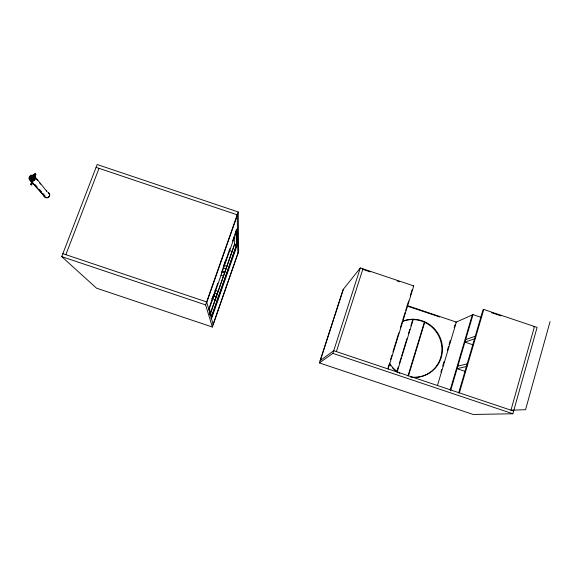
<?xml version="1.0" encoding="UTF-8"?>
<svg xmlns="http://www.w3.org/2000/svg" width="579" height="579" viewBox="0 0 579 579"><rect width="100%" height="100%" fill="white"/><g stroke="black" fill="none" stroke-linecap="round" stroke-linejoin="round"><path stroke-width="0.87" d="M550.05 321.635L525.544 409.722L510.96 410.178L534.489 326.513L533.52 326.817M388.096 368.961L413.746 285.91L360.326 267.947L343.094 289.601L319.384 362.91L473.166 414.477L512.864 413.761L537.095 327.388L483.791 309.461L482.987 309.823L458.64 392.96M31.201 181.451L31.519 180.358L31.288 181.444M33.698 175.307L33.553 175.669A2.881 2.721 -15.1 0 1 31.512 180.8L30.81 180.568A2.881 2.721 -15.1 0 1 32.844 175.459C34.776 174.988 32.236 177.254 33.799 175.126M459.371 392.873L483.791 309.461M450.165 389.985L472.29 314.947M450.585 390.76L473.021 314.621L481.359 317.422M440.909 372.073L441.676 369.496M442.696 366.073L443.97 361.788M447.292 350.642L448.566 346.358M449.072 344.643L450.353 340.358M454.182 327.504L454.942 324.935M437.406 385.686L456.339 322.083L407.109 305.538M407.971 375.974L424.429 321.895M408.456 375.851L424.689 322.474M396.919 371.32L398.236 367.035M399.293 363.605L401.131 357.598M401.66 355.882L406.928 338.722M408.506 333.576L409.823 329.292M410.873 325.854L412.979 318.993M397.114 372.044L413.211 319.572M388.133 367.404L388.936 364.813M390.528 359.646L391.867 355.332M392.931 351.88L398.793 332.911M400.386 327.736L402.253 321.7M402.789 319.977L405.184 312.219M405.72 310.489L408.651 301.008M410.25 295.833L412.11 289.797M319.384 362.91L332.874 353.385L360.326 267.947M336.392 351.619L362.939 268.822M29.688 177.492L29.645 177.637A2.613 2.461 -15.1 0 0 30.933 180.351L31.128 180.055A2.251 2.121 -15.1 0 1 29.992 177.71L29.688 177.492L32.757 180.532M320.353 360.464L343.383 289.232M210.452 313.101L234.459 244.41L236.449 245.076L211.588 316.322M210.734 312.79L234.857 243.759M210.959 318.58L237.137 243.578L236.869 229.146M211.509 318.761L237.672 243.752M213.123 324.341L237.824 253.385M212.37 327.026L238.642 251.554L238.222 211.972L97.178 164.523L61.721 256.62L96.519 288.176L212.37 327.026L205.596 304.887L238.222 211.972M206.768 302.368L237.231 215.576M212.066 299.017L213.557 294.776M223.646 265.949L225.723 260.014M209.185 307.796L217.769 283.276M221.323 273.136L229.906 248.615M232.577 241.002L234.054 236.775M234.647 235.088L236.123 230.855M208.932 309.866L237.433 228.444M65.847 254.688L99.038 168.337M44.228 196.18L44.815 196.035L44.228 196.18L30.636 180.872A3.242 3.054 -15.1 0 1 32.923 175.126L33.618 175.495M46.899 191.454L33.669 175.061M33.871 177.413L32.779 175.719A2.613 2.461 -15.1 0 0 29.884 177.029L32.496 179.975M31.317 180.771L31.628 180.221A2.251 2.121 -15.1 0 0 34.147 179.099L34.458 179.258A2.613 2.461 -15.1 0 1 31.57 180.561L31.461 181.003M33.358 176.132L33.401 175.929A2.613 2.461 -15.1 0 1 34.704 178.643L34.349 178.578A2.251 2.121 -15.1 0 0 33.242 176.24L33.452 175.423M33.763 175.133L33.56 175.495M32.648 182.472L31.679 184.911L30.73 184.209L31.7 181.77M32.352 180.141L34.943 173.628L35.399 173.78L32.815 180.293M32.163 181.922L31.194 184.368L30.73 184.209M33.618 180.033L35.876 174.351L34.943 173.628M30.151 177.283L30.202 177.181A2.251 2.121 -15.1 0 1 32.692 176.052L32.714 176.059M44.699 196.339L30.904 180.605L31.404 181.147A3.242 3.054 -15.1 0 0 33.712 175.386L33.401 175.531M31.657 180.503L31.389 180.952M413.174 286.344L413.746 285.91M320.122 360.63L333.728 350.722L513.616 411.068M31.447 180.8L31.237 181.169M455.709 322.365L473.021 314.621M465.654 339.612L475.786 336.059M475.019 338.672L464.915 342.117L473.304 344.932M457.837 366.131L467.673 363.757M466.898 366.398L457.092 368.657L465.53 371.494M33.264 175.951L33.879 176.168M46.552 190.998L47.022 191.15M44.901 195.825L42.803 193.364M214.816 290.245L218.211 291.389M214.787 293.046L217.335 293.9M213.687 295.724L217.089 296.868M213.723 296.093L216.293 296.955M211.798 298.547L216.061 299.98M62.85 253.682L206.638 301.927L213.202 324.631M61.721 256.62L205.596 304.887M332.874 353.385L512.864 413.761M96.092 167.345L237.224 214.823L237.831 253.877M362.534 269.315L370.133 271.869M397.143 280.953L399.676 281.807M491.557 312.703L500.973 315.866M35.42 174.192L35.876 174.351M408.318 306.436L439.627 316.959M31.223 181.43L31.722 181.596M229.27 250.512L232.693 251.662M31.223 184.759L31.679 184.911M224.406 265.551L226.946 266.405M223.537 268.034L226.071 268.888M222.22 271.356L224.753 272.202M222.227 271.797L224.782 272.651M220.888 275.17L223.451 276.031M33.22 176.233L34.371 177.579M35.21 184.715L36.962 186.713M39.3 189.369L41.63 192.033M34.241 176.537L33.075 175.162L34.501 177.261M36.586 179.295L37.758 180.67M39.517 182.732L40.689 184.115M209.294 312.906L210.011 315.338M209.33 308.317L211.661 316.583M34.002 174.72L34.291 175.915M234.198 236.789L234.473 244.845L236.464 245.51L236.116 230.348M34.356 179.599A2.794 0.485 21.9 0 1 30.383 178.079A2.794 0.485 21.9 0 1 30.94 177.507A2.794 0.485 21.9 0 1 34.718 179.222M33.973 179.266A2.786 0.485 21.9 0 1 33.691 179.193M33.387 179.099A2.786 0.485 21.9 0 1 32.062 178.621M31.404 178.332A2.786 0.485 21.9 0 1 30.571 177.891M30.007 177.507A2.786 0.485 21.9 0 1 31.432 177.377A2.786 0.485 21.9 0 1 34.812 178.976M47.862 192.322A3.011 2.852 -15.6 0 1 48.846 197.07A3.011 2.852 -15.6 0 1 43.932 195.926M49.295 195.861A2.671 2.533 -15.6 0 1 48.484 196.954M48.202 197.149A2.671 2.533 -15.6 0 1 47.232 197.526M46.19 197.519A2.671 2.533 -15.6 0 1 45.242 197.128M44.974 196.925A2.671 2.533 -15.6 0 1 44.735 196.686M48.361 192.923A2.671 2.533 -15.6 0 1 48.629 193.125M48.868 193.364A2.671 2.533 -15.6 0 1 49.353 194.226M402.34 321.338A29.305 28.458 53.8 0 1 442.168 344.823A29.305 28.458 53.8 0 1 410.533 377.023M399.778 373.26A29.305 28.458 53.8 0 1 389.428 363.12M403.252 321.099A29.218 28.378 53.8 0 1 441.524 344.65A29.218 28.378 53.8 0 1 412.284 377.37M398.012 372.586A29.218 28.378 53.8 0 1 392.207 367.585M390.738 365.812A29.218 28.378 53.8 0 1 389.833 364.567M33.835 174.677L33.864 174.72"/></g></svg>
